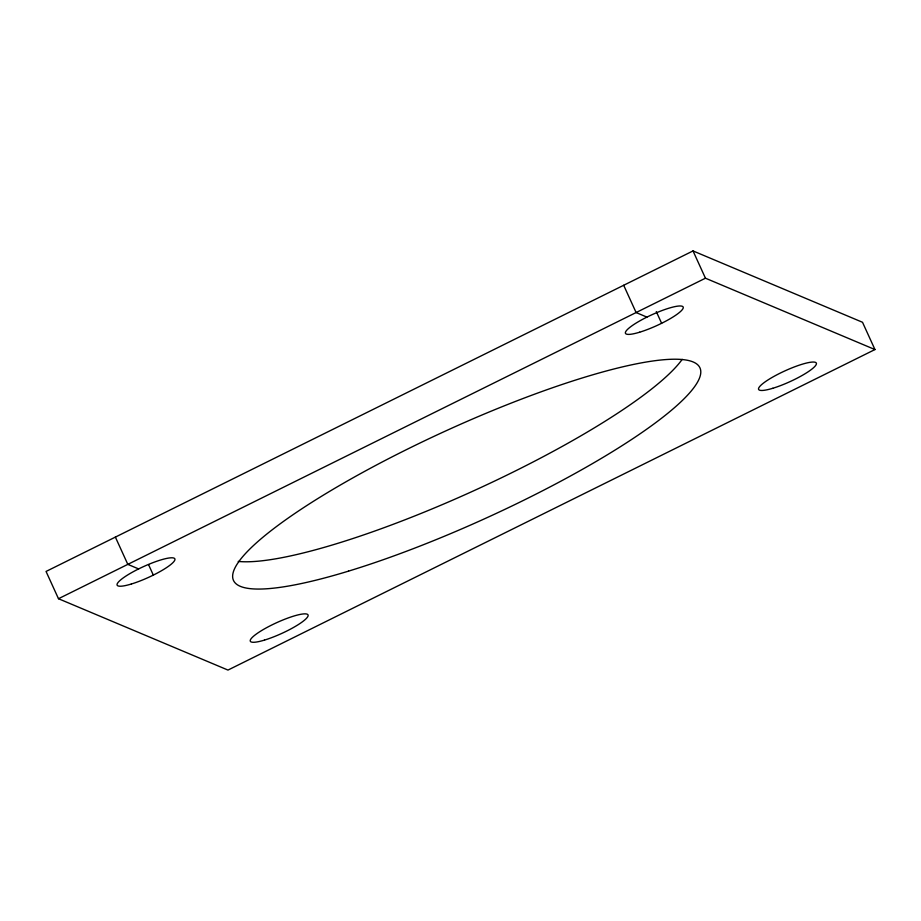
<?xml version="1.0" encoding="UTF-8"?>
<svg xmlns="http://www.w3.org/2000/svg" width="921" height="921" viewBox="0 0 921 921"><rect width="100%" height="100%" fill="white"/><g stroke="black" fill="none" stroke-linecap="round" stroke-linejoin="round"><path stroke-width="1.38" d="M693.018 250.926L46.05 571.446L58.483 598.719L227.982 670.074L874.95 349.554L862.517 322.281L693.018 250.926L705.451 278.2L874.95 349.554M58.483 598.719L705.451 278.2M646.933 317.112L636.112 312.553L623.69 285.28M138.634 568.925L127.812 564.366L115.378 537.093M656.305 311.597L661.623 323.294M148.592 564.711L153.323 575.107M682.196 359.374A256.314 48.03 -24.5 0 1 473.532 490.87A256.314 48.03 -24.5 0 1 238.217 561.419M131.346 584.018A31.728 5.952 -24.5 0 0 174.955 559.392A31.728 5.952 -24.5 0 0 131.622 572.62A31.728 5.952 -24.5 0 0 131.346 584.018M639.646 332.205A31.728 5.952 -24.5 0 0 683.267 307.579A31.728 5.952 -24.5 0 0 639.934 320.807A31.728 5.952 -24.5 0 0 639.646 332.205M772.823 388.271A31.728 5.952 -24.5 0 0 816.432 363.645A31.728 5.952 -24.5 0 0 773.099 376.873A31.728 5.952 -24.5 0 0 772.823 388.271M264.523 640.083A31.728 5.952 -24.5 0 0 308.132 615.458A31.728 5.952 -24.5 0 0 264.799 628.686A31.728 5.952 -24.5 0 0 264.523 640.083M348.541 571.124A256.314 48.03 -24.5 0 0 700.789 372.245A256.314 48.03 -24.5 0 0 350.809 479.047A256.314 48.03 -24.5 0 0 348.541 571.124"/></g></svg>
